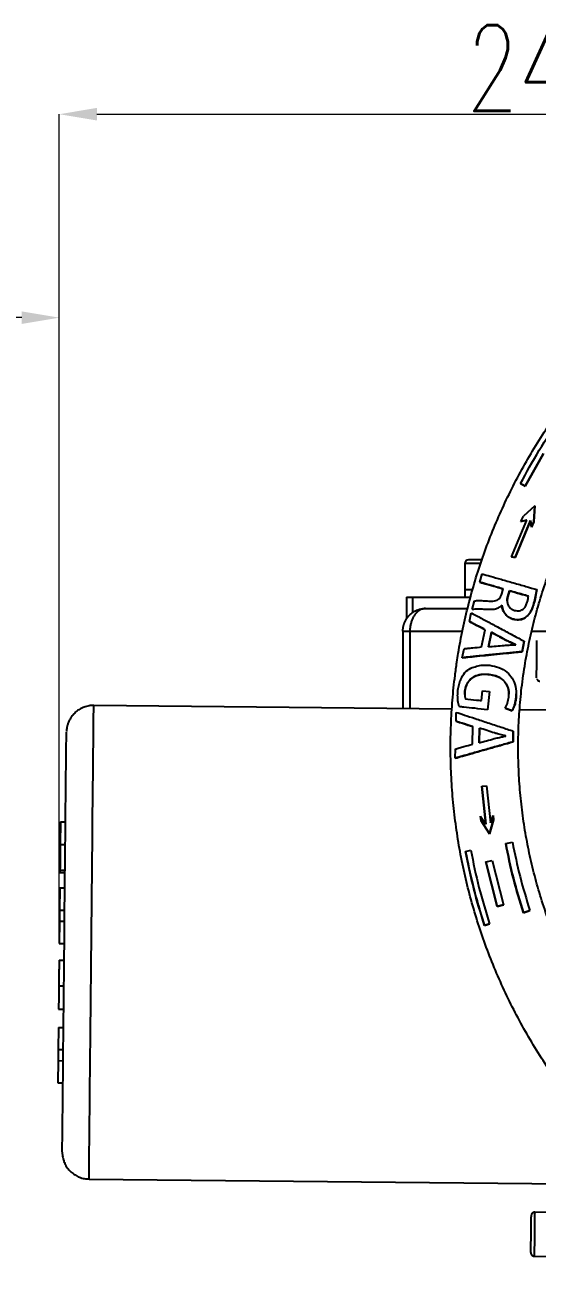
# Model space of a CAD drawing. Header units: millimetres. Extents: x 2344 to 4024, y 1094 to 2282.
# Drawn here: x 2667.1 to 2803.4, y 1290 to 1622.5 of the extents above; entities that cross this region are included whole.
import ezdxf

# ---------------------------------------------------------------- set-up
doc = ezdxf.new("R2010")
doc.units = ezdxf.units.MM
doc.layers.add('标注', color=3, linetype='Continuous', lineweight=13)
doc.styles.add('SLDTEXTSTYLE1', font='txt.shx', dxfattribs={"width": 0.7, "bigfont": 'gbcbig.shx'})
doc.dimstyles.new('SLDDIMSTYLE12$0', dxfattribs={"dimtxt": 12, "dimasz": 10, "dimexe": 0, "dimexo": 0.0625, "dimgap": 0.875, "dimtad": 1, "dimdec": 1, "dimlfac": 1.8, "dimrnd": 1e-09, "dimzin": 12, "dimdsep": 46, "dimtxsty": 'SLDTEXTSTYLE1', "dimcen": 0.09, "dimdle": 8.16, "dimclrd": 3, "dimclre": 3, "dimadec": 0, "dimazin": 3, "dimtfac": 1, "dimtdec": 1, "dimtofl": 0, "dimtmove": 0, "dimatfit": 3, "dimfxl": 0, "dimfrac": 2, "dimtolj": 1, "dimlwd": 5, "dimlwe": 5, "dimarcsym": 0})

# ---------------------------------------------------------------- blocks, each defined once
blk = doc.blocks.new('*D65')
at = {"layer": 'Defpoints', "color": 0, "transparency": 16777216}
for p in [(2933.99, 1598.79), (2933.99, 1429.84), (2676.26, 1378.19)]:
    blk.add_point(p, dxfattribs=at)
at = {"layer": '标注', "color": 3, "lineweight": 5, "transparency": 16777216}
blk.add_line((2676.26, 1378.25), (2676.26, 1598.79), dxfattribs=at)
at = {"layer": '标注', "color": 3, "linetype": 'Continuous', "lineweight": 5, "transparency": 16777216}
for p, q in [((2686.26, 1598.79), (2923.99, 1598.79)), ((2933.99, 1429.91), (2933.99, 1598.79))]:
    blk.add_line(p, q, dxfattribs=at)
at = {"layer": '标注', "color": 3, "transparency": 16777216}
for points in [[(2686.26, 1600.46), (2686.26, 1597.12), (2676.26, 1598.79)], [(2923.99, 1600.46), (2923.99, 1597.12), (2933.99, 1598.79)]]:
    blk.add_solid(points, dxfattribs=at)
at = {"layer": '标注', "color": 0, "transparency": 16777216, "insert": (2805.29, 1611.09), "char_height": 10, "attachment_point": 5, "style": 'SLDTEXTSTYLE1'}
blk.add_mtext('\\A1;{\\H2.28571x;245}', dxfattribs=at)
blk = doc.blocks.new('*D66')
at = {"layer": 'Defpoints', "color": 0, "transparency": 16777216}
for p in [(2505.23, 1544.67), (2676.26, 1378.19), (2505.23, 1370.29)]:
    blk.add_point(p, dxfattribs=at)
at = {"layer": '标注', "color": 3, "linetype": 'Continuous', "lineweight": 5, "transparency": 16777216}
for p, q in [((2505.23, 1370.35), (2505.23, 1544.67)), ((2666.26, 1544.67), (2515.23, 1544.67))]:
    blk.add_line(p, q, dxfattribs=at)
at = {"layer": '标注', "color": 3, "lineweight": 5, "transparency": 16777216}
blk.add_line((2676.26, 1378.25), (2676.26, 1544.67), dxfattribs=at)
at = {"layer": '标注', "color": 3, "transparency": 16777216}
for points in [[(2515.23, 1546.33), (2515.23, 1543), (2505.23, 1544.67)], [(2666.26, 1546.33), (2666.26, 1543), (2676.26, 1544.67)]]:
    blk.add_solid(points, dxfattribs=at)
at = {"layer": '标注', "color": 0, "transparency": 16777216, "insert": (2590.98, 1556.97), "char_height": 10, "attachment_point": 5, "style": 'SLDTEXTSTYLE1'}
blk.add_mtext('\\A1;{\\H2.28571x;160}', dxfattribs=at)

msp = doc.modelspace()

# ---------------------------------------------------------------- linework, layer by layer
at = {"color": 7, "linetype": 'Continuous', "lineweight": 25}
for p, q in [((2805.153, 1508.506), (2800.278, 1499.847)), ((2800.278, 1499.845), (2805.153, 1508.504)), ((2800.278, 1499.847), (2799.027, 1500.514)), ((2799.027, 1500.514), (2799.027, 1500.512)), ((2799.027, 1500.512), (2800.278, 1499.845)), ((2800.278, 1499.847), (2800.278, 1499.845)), ((2802.888, 1494.571), (2799.803, 1491.876)), ((2802.618, 1490.36), (2802.888, 1494.571)), ((2802.888, 1494.568), (2802.618, 1490.357)), ((2802.888, 1494.571), (2802.888, 1494.568)), ((2796.648, 1481.04), (2800.687, 1490.824)), ((2797.652, 1480.891), (2801.71, 1490.673)), ((2801.71, 1490.67), (2797.652, 1480.888)), ((2799.145, 1490.423), (2799.803, 1491.876)), ((2800.655, 1490.829), (2799.145, 1490.423)), ((2799.145, 1490.421), (2800.655, 1490.827)), ((2799.145, 1490.423), (2799.145, 1490.421)), ((2800.687, 1490.824), (2800.655, 1490.829)), ((2800.655, 1490.829), (2800.655, 1490.827)), ((2801.71, 1490.673), (2801.965, 1488.91)), ((2801.71, 1490.673), (2801.71, 1490.67)), ((2801.965, 1488.907), (2801.71, 1490.67)), ((2801.965, 1488.91), (2802.618, 1490.36)), ((2802.618, 1490.357), (2801.965, 1488.907)), ((2802.618, 1490.36), (2802.618, 1490.357)), ((2801.965, 1488.91), (2801.965, 1488.907)), ((2797.652, 1480.891), (2796.648, 1481.04)), ((2796.648, 1481.04), (2796.648, 1481.038)), ((2796.648, 1481.038), (2797.652, 1480.888)), ((2797.652, 1480.891), (2797.652, 1480.888)), ((2784.234, 1479.278), (2784.234, 1472.278)), ((2788.43, 1479.278), (2784.234, 1479.278)), ((2788.213, 1474.286), (2788.847, 1476.494)), ((2788.213, 1474.286), (2788.213, 1474.284)), ((2768.68, 1470.278), (2768.68, 1464.512)), ((2768.68, 1470.278), (2770.407, 1470.278)), ((2770.407, 1466.272), (2770.407, 1470.278)), ((2770.407, 1470.278), (2785.705, 1470.278)), ((2784.234, 1472.278), (2784.234, 1470.278)), ((2786.259, 1472.278), (2784.234, 1472.278)), ((2793.828, 1470.278), (2793.742, 1470.278)), ((2794.05, 1471.168), (2794.435, 1472.512)), ((2796.106, 1472.034), (2795.675, 1470.533)), ((2795.675, 1470.53), (2796.106, 1472.03)), ((2795.675, 1470.533), (2795.675, 1470.53)), ((2796.106, 1472.034), (2796.106, 1472.03)), ((2786.138, 1467.046), (2786.798, 1469.349)), ((2786.138, 1467.046), (2786.138, 1467.044)), ((2794.069, 1468.191), (2794.029, 1468.201)), ((2794.029, 1468.198), (2794.069, 1468.188)), ((2794.069, 1468.191), (2794.069, 1468.188)), ((2802.626, 1468.684), (2802.626, 1468.676)), ((2785.456, 1463.83), (2785.921, 1466.161)), ((2785.456, 1463.83), (2785.456, 1463.828)), ((2797.039, 1464.492), (2797.039, 1464.487)), ((2800.256, 1464.833), (2800.256, 1464.827)), ((2767.734, 1461.278), (2769.589, 1461.278)), ((2769.589, 1461.278), (2783.569, 1461.278)), ((2788.69, 1457.079), (2789.606, 1461.665)), ((2791.28, 1460.965), (2790.509, 1457.105)), ((2790.509, 1457.102), (2791.28, 1460.962)), ((2791.28, 1460.965), (2791.28, 1460.962)), ((2801.999, 1461.278), (2873.773, 1461.278)), ((2783.534, 1454.208), (2784.011, 1456.599)), ((2794.98, 1458.983), (2794.98, 1458.979)), ((2797.77, 1457.65), (2797.775, 1457.687)), ((2799.996, 1458.588), (2799.44, 1455.805)), ((2799.44, 1455.798), (2799.996, 1458.58)), ((2799.996, 1458.588), (2799.996, 1458.58)), ((2783.534, 1454.208), (2783.534, 1454.207)), ((2799.44, 1455.805), (2799.44, 1455.798)), ((2790.674, 1449.749), (2790.674, 1449.746)), ((2782.308, 1444.234), (2782.308, 1444.232)), ((2784.258, 1445.326), (2784.258, 1445.324)), ((2788.643, 1442.799), (2788.932, 1445.42)), ((2788.932, 1445.42), (2790.779, 1445.217)), ((2790.779, 1445.217), (2790.244, 1440.372)), ((2790.779, 1445.217), (2790.779, 1445.214)), ((2797.848, 1443.52), (2797.849, 1444.616)), ((2797.848, 1443.528), (2797.848, 1443.52)), ((2797.906, 1444.616), (2797.906, 1444.623)), ((2780.794, 1440.561), (2685.435, 1441.508)), ((2796.824, 1440.065), (2794.992, 1440.789)), ((2794.992, 1440.789), (2794.992, 1440.784)), ((2794.992, 1440.784), (2796.824, 1440.058)), ((2796.824, 1440.065), (2796.824, 1440.058)), ((2812.328, 1440.247), (2798.802, 1440.382)), ((2781.889, 1437.292), (2781.938, 1439.669)), ((2781.889, 1437.292), (2781.889, 1437.291)), ((2786.257, 1431.216), (2786.355, 1435.889)), ((2788.125, 1435.494), (2788.043, 1431.559)), ((2788.043, 1431.557), (2788.125, 1435.491)), ((2795.094, 1433.369), (2795.092, 1433.408)), ((2795.092, 1433.408), (2795.092, 1433.403)), ((2797.119, 1434.683), (2797.06, 1431.847)), ((2797.06, 1431.839), (2797.119, 1434.675)), ((2797.119, 1434.683), (2797.119, 1434.675)), ((2781.684, 1427.486), (2781.735, 1429.923)), ((2797.06, 1431.847), (2797.06, 1431.839)), ((2781.684, 1427.486), (2781.684, 1427.484)), ((2788.75, 1420.05), (2790.003, 1420.139)), ((2789.832, 1409.918), (2788.75, 1420.05)), ((2788.75, 1420.05), (2788.75, 1420.047)), ((2788.75, 1420.047), (2789.832, 1409.915)), ((2790.003, 1420.139), (2791.048, 1410.29)), ((2676.577, 1410.585), (2676.517, 1404.49)), ((2676.577, 1410.585), (2677.927, 1410.571)), ((2676.577, 1410.585), (2676.577, 1410.585)), ((2676.577, 1410.585), (2677.927, 1410.571)), ((2788.56, 1410.788), (2788.4, 1412.012)), ((2788.4, 1412.012), (2789.832, 1409.918)), ((2788.4, 1412.012), (2788.4, 1412.01)), ((2788.4, 1412.01), (2788.56, 1410.786)), ((2790.812, 1407.331), (2788.56, 1410.788)), ((2788.56, 1410.788), (2788.56, 1410.786)), ((2788.56, 1410.786), (2790.812, 1407.327)), ((2791.881, 1411.06), (2790.812, 1407.331)), ((2790.812, 1407.327), (2791.881, 1411.056)), ((2791.048, 1410.29), (2791.069, 1410.297)), ((2791.069, 1410.297), (2791.722, 1412.259)), ((2791.722, 1412.259), (2791.881, 1411.06)), ((2791.881, 1411.06), (2791.881, 1411.056)), ((2790.812, 1407.331), (2790.812, 1407.327)), ((2676.517, 1404.49), (2677.866, 1404.477)), ((2795.095, 1404.817), (2796.891, 1405.171)), ((2795.095, 1404.817), (2795.095, 1404.812)), ((2784.416, 1402.692), (2785.808, 1402.971)), ((2784.416, 1402.692), (2784.416, 1402.69)), ((2789.797, 1399.869), (2791.473, 1400.24)), ((2791.473, 1400.24), (2794.477, 1388.503)), ((2676.449, 1397.675), (2676.443, 1397.093)), ((2676.443, 1397.093), (2677.792, 1397.08)), ((2676.449, 1397.675), (2677.798, 1397.662)), ((2792.817, 1388.064), (2789.797, 1399.869)), ((2789.797, 1399.869), (2789.797, 1399.866)), ((2789.797, 1399.866), (2792.817, 1388.062)), ((2676.402, 1392.968), (2676.343, 1387.06)), ((2676.402, 1392.968), (2677.751, 1392.954)), ((2676.343, 1387.06), (2676.314, 1384.118)), ((2676.343, 1387.06), (2677.693, 1387.046)), ((2794.477, 1388.503), (2792.817, 1388.064)), ((2792.817, 1388.062), (2794.477, 1388.5)), ((2792.817, 1388.064), (2792.817, 1388.062)), ((2794.477, 1388.503), (2794.477, 1388.5)), ((2801.55, 1386.927), (2799.811, 1386.356)), ((2799.811, 1386.352), (2801.55, 1386.922)), ((2801.55, 1386.927), (2801.55, 1386.922)), ((2676.314, 1384.118), (2676.256, 1378.19)), ((2676.314, 1384.118), (2677.663, 1384.104)), ((2790.818, 1383.393), (2789.47, 1382.946)), ((2789.47, 1382.944), (2790.818, 1383.391)), ((2790.818, 1383.393), (2790.818, 1383.391)), ((2799.811, 1386.356), (2799.811, 1386.352)), ((2789.47, 1382.946), (2789.47, 1382.944)), ((2676.256, 1378.19), (2677.605, 1378.176)), ((2676.211, 1373.716), (2677.56, 1373.702)), ((2676.143, 1366.921), (2677.493, 1366.907)), ((2676.082, 1360.692), (2677.431, 1360.678)), ((2676.034, 1355.865), (2675.975, 1349.957)), ((2676.034, 1355.865), (2677.383, 1355.852)), ((2675.946, 1347.015), (2675.887, 1341.087)), ((2675.975, 1349.957), (2675.946, 1347.015)), ((2675.946, 1347.015), (2677.295, 1347.002)), ((2675.975, 1349.957), (2677.324, 1349.944)), ((2675.887, 1341.087), (2677.236, 1341.074)), ((2684.183, 1315.515), (2811.076, 1314.254)), ((2809.111, 1306.623), (2802.811, 1306.685)), ((2802.695, 1294.986), (2808.995, 1294.923))]:
    msp.add_line(p, q, dxfattribs=at)
at = {"linetype": 'ByBlock'}
for p, q in [((2767.734, 1461.278), (2767.734, 1440.691)), ((2769.589, 1461.278), (2769.589, 1440.672))]:
    msp.add_line(p, q, dxfattribs=at)
at = {"color": 7, "linetype": 'Continuous', "lineweight": 25, "flags": 128}
for points in [[(2803.324, 1448.887), (2803.326, 1449.056), (2803.331, 1449.55), (2803.339, 1450.337), (2803.349, 1451.362), (2803.361, 1452.556), (2803.373, 1453.837), (2803.386, 1455.118), (2803.398, 1456.312), (2803.408, 1457.337), (2803.416, 1458.124), (2803.421, 1458.618), (2803.423, 1458.787), (2803.423, 1458.787)], [(2684.808, 1378.511), (2684.853, 1383.006), (2684.897, 1387.477), (2684.941, 1391.902), (2684.985, 1396.26), (2685.027, 1400.527), (2685.068, 1404.681), (2685.108, 1408.703), (2685.147, 1412.57), (2685.183, 1416.264), (2685.218, 1419.766), (2685.251, 1423.057), (2685.282, 1426.121), (2685.31, 1428.943), (2685.335, 1431.508), (2685.358, 1433.802), (2685.378, 1435.815), (2685.395, 1437.536), (2685.409, 1438.956), (2685.421, 1440.069), (2685.429, 1440.867), (2685.433, 1441.348), (2685.435, 1441.508)], [(2677.609, 1378.583), (2677.651, 1382.854), (2677.693, 1387.1), (2677.735, 1391.297), (2677.776, 1395.418), (2677.816, 1399.441), (2677.855, 1403.341), (2677.892, 1407.096), (2677.928, 1410.684), (2677.962, 1414.084), (2677.993, 1417.275), (2678.023, 1420.239), (2678.05, 1422.958), (2678.074, 1425.417), (2678.096, 1427.602), (2678.115, 1429.498), (2678.131, 1431.096), (2678.144, 1432.386), (2678.154, 1433.36), (2678.16, 1434.012), (2678.163, 1434.339), (2678.164, 1434.38)], [(2677.055, 1322.786), (2677.055, 1322.827), (2677.059, 1323.154), (2677.065, 1323.806), (2677.075, 1324.78), (2677.087, 1326.07), (2677.103, 1327.668), (2677.122, 1329.564), (2677.144, 1331.749), (2677.168, 1334.208), (2677.195, 1336.927), (2677.224, 1339.891), (2677.256, 1343.082), (2677.29, 1346.482), (2677.325, 1350.07), (2677.363, 1353.825), (2677.401, 1357.725), (2677.441, 1361.748), (2677.482, 1365.869), (2677.524, 1370.066), (2677.566, 1374.312), (2677.609, 1378.583)], [(2684.183, 1315.515), (2684.185, 1315.675), (2684.189, 1316.156), (2684.197, 1316.954), (2684.208, 1318.066), (2684.222, 1319.486), (2684.239, 1321.207), (2684.259, 1323.22), (2684.282, 1325.515), (2684.307, 1328.08), (2684.335, 1330.902), (2684.366, 1333.966), (2684.398, 1337.257), (2684.433, 1340.759), (2684.47, 1344.453), (2684.508, 1348.32), (2684.548, 1352.342), (2684.589, 1356.496), (2684.632, 1360.763), (2684.675, 1365.12), (2684.719, 1369.546), (2684.763, 1374.017), (2684.808, 1378.511)], [(2801.853, 1300.845), (2801.866, 1302.126), (2801.878, 1303.32), (2801.888, 1304.345), (2801.896, 1305.131), (2801.899, 1305.486)], [(2802.811, 1306.685), (2802.81, 1306.597), (2802.806, 1306.207), (2802.8, 1305.528), (2802.79, 1304.596), (2802.779, 1303.461), (2802.766, 1302.185), (2802.753, 1300.836)], [(2801.804, 1295.939), (2801.806, 1296.064), (2801.811, 1296.558), (2801.818, 1297.345), (2801.829, 1298.37), (2801.84, 1299.564), (2801.853, 1300.845)], [(2802.753, 1300.836), (2802.74, 1299.487), (2802.727, 1298.21), (2802.716, 1297.076), (2802.706, 1296.143), (2802.7, 1295.464), (2802.696, 1295.075), (2802.695, 1294.986)]]:
    msp.add_lwpolyline(points, dxfattribs=at)
at = {"color": 7, "linetype": 'Continuous', "lineweight": 25}
msp.add_arc((2785.234, 1479.278), 1, 90, 180, dxfattribs=at)
for points, knots in [([(2782.105, 1453.029), (2781.937, 1451.848), (2781.46, 1448.487), (2780.892, 1442.919), (2780.491, 1436.328), (2780.378, 1429.725), (2780.548, 1423.123), (2781.002, 1416.535), (2781.74, 1409.973), (2782.76, 1403.448), (2784.059, 1396.973), (2785.636, 1390.56), (2787.488, 1384.221), (2789.611, 1377.968), (2792.001, 1371.812), (2794.654, 1365.764), (2797.565, 1359.837), (2800.728, 1354.04), (2804.138, 1348.384), (2807.789, 1342.881), (2811.672, 1337.54), (2815.783, 1332.371), (2820.112, 1327.384), (2824.651, 1322.588), (2829.393, 1317.992), (2834.328, 1313.604), (2839.448, 1309.432), (2844.743, 1305.485), (2850.202, 1301.77), (2855.817, 1298.293), (2861.576, 1295.061), (2867.468, 1292.08), (2873.484, 1289.355), (2879.611, 1286.892), (2885.839, 1284.695), (2892.156, 1282.768), (2898.549, 1281.115), (2905.008, 1279.739), (2911.52, 1278.641), (2918.073, 1277.826), (2924.656, 1277.293), (2931.255, 1277.044), (2937.859, 1277.08), (2944.455, 1277.399), (2951.031, 1278.003), (2957.575, 1278.889), (2964.075, 1280.055), (2970.519, 1281.501), (2976.895, 1283.223), (2983.19, 1285.217), (2989.394, 1287.481), (2995.494, 1290.01), (3001.48, 1292.799), (3007.341, 1295.843), (3013.065, 1299.137), (3018.642, 1302.674), (3024.061, 1306.447), (3029.313, 1310.451), (3034.387, 1314.677), (3039.275, 1319.118), (3043.968, 1323.765), (3048.456, 1328.609), (3052.731, 1333.642), (3056.785, 1338.855), (3060.612, 1344.238), (3064.203, 1349.78), (3067.552, 1355.471), (3070.653, 1361.302), (3073.5, 1367.26), (3076.088, 1373.336), (3078.412, 1379.518), (3080.467, 1385.793), (3082.251, 1392.152), (3083.759, 1398.581), (3084.989, 1405.07), (3085.939, 1411.605), (3086.606, 1418.175), (3086.99, 1424.768), (3087.089, 1431.371), (3086.905, 1437.972), (3086.436, 1444.559), (3085.684, 1451.12), (3084.65, 1457.643), (3083.337, 1464.114), (3081.746, 1470.524), (3079.88, 1476.859), (3077.744, 1483.108), (3075.34, 1489.259), (3072.674, 1495.3), (3069.751, 1501.222), (3066.575, 1507.012), (3063.153, 1512.66), (3059.49, 1518.155), (3055.595, 1523.488), (3051.474, 1528.648), (3047.134, 1533.626), (3042.584, 1538.412), (3037.832, 1542.998), (3032.887, 1547.375), (3027.758, 1551.535), (3022.455, 1555.471), (3016.988, 1559.175), (3011.366, 1562.639), (3005.6, 1565.859), (2999.701, 1568.827), (2993.679, 1571.539), (2987.547, 1573.989), (2981.314, 1576.172), (2974.994, 1578.086), (2968.596, 1579.725), (2962.135, 1581.087), (2955.62, 1582.17), (2949.065, 1582.972), (2942.482, 1583.49), (2935.882, 1583.725), (2929.278, 1583.675), (2922.683, 1583.341), (2916.108, 1582.724), (2909.565, 1581.823), (2903.068, 1580.643), (2896.627, 1579.183), (2890.256, 1577.448), (2883.965, 1575.439), (2877.766, 1573.162), (2871.671, 1570.62), (2865.691, 1567.818), (2859.837, 1564.761), (2854.12, 1561.455), (2848.551, 1557.906), (2843.14, 1554.121), (2837.896, 1550.106), (2832.831, 1545.869), (2827.953, 1541.418), (2823.27, 1536.761), (2818.793, 1531.906), (2814.529, 1526.864), (2810.486, 1521.642), (2806.671, 1516.252), (2803.092, 1510.702), (2799.755, 1505.003), (2796.667, 1499.166), (2793.832, 1493.201), (2791.258, 1487.12), (2788.947, 1480.933), (2786.905, 1474.653), (2785.135, 1468.291), (2783.643, 1461.858), (2782.68, 1456.758), (2782.225, 1453.806), (2782.105, 1453.029)], [0, 0, 0, 0, 0.00371707, 0.01057073, 0.01742476, 0.02427878, 0.03113281, 0.03798684, 0.04484087, 0.0516949, 0.05854893, 0.06540296, 0.07225699, 0.07911102, 0.08596505, 0.09281907, 0.0996731, 0.10652713, 0.11338116, 0.12023519, 0.12708922, 0.13394325, 0.14079728, 0.14765131, 0.15450534, 0.16135937, 0.1682134, 0.17506743, 0.18192146, 0.18877549, 0.19562952, 0.20248355, 0.20933758, 0.21619161, 0.22304564, 0.22989967, 0.2367537, 0.24360773, 0.25046176, 0.25731579, 0.26416982, 0.27102385, 0.27787788, 0.28473191, 0.29158594, 0.29843997, 0.305294, 0.31214803, 0.31900206, 0.32585609, 0.33271012, 0.33956415, 0.34641818, 0.35327221, 0.36012624, 0.36698027, 0.3738343, 0.38068833, 0.38754236, 0.39439639, 0.40125042, 0.40810445, 0.41495848, 0.42181251, 0.42866653, 0.43552056, 0.44237459, 0.44922862, 0.45608265, 0.46293668, 0.46979071, 0.47664474, 0.48349877, 0.4903528, 0.49720683, 0.50406086, 0.51091488, 0.51776891, 0.52462294, 0.53147697, 0.538331, 0.54518503, 0.55203906, 0.55889309, 0.56574712, 0.57260114, 0.57945517, 0.5863092, 0.59316323, 0.60001726, 0.60687129, 0.61372532, 0.62057935, 0.62743338, 0.63428741, 0.64114144, 0.64799547, 0.6548495, 0.66170352, 0.66855755, 0.67541158, 0.68226561, 0.68911964, 0.69597367, 0.7028277, 0.70968173, 0.71653576, 0.72338979, 0.73024382, 0.73709785, 0.74395188, 0.75080591, 0.75765994, 0.76451397, 0.771368, 0.77822203, 0.78507606, 0.79193009, 0.79878412, 0.80563816, 0.81249219, 0.81934622, 0.82620025, 0.83305428, 0.83990831, 0.84676234, 0.85361637, 0.8604704, 0.86732443, 0.87417846, 0.88103249, 0.88788652, 0.89474054, 0.90159457, 0.9084486, 0.91530263, 0.92215666, 0.92901069, 0.93586472, 0.94271875, 0.94957278, 0.95642681, 0.96328084, 0.97013487, 0.9769889, 0.98384293, 0.99069696, 0.99755098, 1, 1, 1, 1]), ([(2799.908, 1450.37), (2800.071, 1451.411), (2800.554, 1454.494), (2801.566, 1459.585), (2803.04, 1465.611), (2804.793, 1471.563), (2806.815, 1477.428), (2809.104, 1483.195), (2811.655, 1488.85), (2814.463, 1494.383), (2817.521, 1499.781), (2820.823, 1505.034), (2824.363, 1510.13), (2828.132, 1515.058), (2832.123, 1519.808), (2836.328, 1524.37), (2840.737, 1528.735), (2845.342, 1532.894), (2850.133, 1536.836), (2855.097, 1540.558), (2860.235, 1544.033), (2864.409, 1546.649), (2866.914, 1548.017), (2867.605, 1548.394)], [0, 0, 0, 0, 0.0256152, 0.0758882, 0.1261644, 0.1764406, 0.2267168, 0.2769931, 0.3272693, 0.3775455, 0.4278218, 0.478098, 0.5283742, 0.5786505, 0.6289267, 0.6792029, 0.7294791, 0.7797554, 0.8300316, 0.8803078, 0.930584, 0.9808603, 1, 1, 1, 1]), ([(2799.027, 1500.514), (2800.644, 1503.497), (2803.886, 1509.478), (2807.713, 1515.103), (2809.63, 1517.921)], [0, 0, 0, 0, 0.49887156, 1, 1, 1, 1]), ([(2788.77, 1480.278), (2788.703, 1480.278), (2788.637, 1480.278), (2787.571, 1480.278), (2786.72, 1480.278), (2785.532, 1480.278), (2785.222, 1480.278), (2785.234, 1480.278)], [0.48350644, 0.48350644, 0.48350644, 0.48350644, 0.5, 0.5, 0.75, 0.75, 1, 1, 1, 1]), ([(2788.847, 1476.494), (2789.505, 1476.307), (2790.821, 1475.934), (2793.809, 1475.081), (2797.128, 1474.13), (2800.51, 1473.159), (2802.412, 1472.611), (2803.345, 1472.342)], [0, 0, 0, 0, 0.2014127, 0.4028436, 0.6043332, 0.8058877, 1, 1, 1, 1]), ([(2794.435, 1472.512), (2793.374, 1472.816), (2791.251, 1473.423), (2789.261, 1473.989), (2788.434, 1474.223), (2788.213, 1474.286)], [0, 0, 0, 0, 0.4228549, 0.8457333, 1, 1, 1, 1]), ([(2788.213, 1474.284), (2788.801, 1474.117), (2789.977, 1473.784), (2792.279, 1473.127), (2793.832, 1472.682), (2794.435, 1472.509)], [0, 0, 0, 0, 0.3794976, 0.7590374, 1, 1, 1, 1]), ([(2790.576, 1469.272), (2791.073, 1469.247), (2791.803, 1469.209), (2792.776, 1469.465), (2793.357, 1469.847), (2793.799, 1470.424), (2793.959, 1470.899), (2794.05, 1471.168)], [0, 0, 0, 0, 0.3620962, 0.5329174, 0.6746745, 0.8160116, 1, 1, 1, 1]), ([(2795.517, 1469.375), (2795.513, 1469.408), (2795.469, 1469.796), (2795.577, 1470.179), (2795.675, 1470.53)], [0, 0, 0, 0, 0.0858088, 1, 1, 1, 1]), ([(2795.675, 1470.533), (2795.584, 1470.095), (2795.432, 1469.364), (2795.635, 1468.327), (2796.079, 1467.571), (2796.728, 1467.046), (2797.213, 1466.869), (2797.448, 1466.784)], [0, 0, 0, 0, 0.2851755, 0.474631, 0.6648604, 0.8375129, 1, 1, 1, 1]), ([(2801.157, 1470.584), (2800.1, 1470.887), (2798.463, 1471.358), (2796.723, 1471.857), (2796.106, 1472.034)], [0, 0, 0, 0, 0.6456247, 1, 1, 1, 1]), ([(2796.106, 1472.03), (2797.08, 1471.751), (2798.926, 1471.221), (2800.441, 1470.784), (2801.157, 1470.578)], [0, 0, 0, 0, 0.5279244, 1, 1, 1, 1]), ([(2800.844, 1468.987), (2800.879, 1469.119), (2800.948, 1469.382), (2801.083, 1469.909), (2801.127, 1470.314), (2801.157, 1470.584)], [0, 0, 0, 0, 0.2500519, 0.5001218, 1, 1, 1, 1]), ([(2803.345, 1472.342), (2803.264, 1471.731), (2803.141, 1470.812), (2802.874, 1469.593), (2802.709, 1468.987), (2802.626, 1468.684)], [0, 0, 0, 0, 0.4968405, 0.748002, 1, 1, 1, 1]), ([(2802.626, 1468.676), (2802.782, 1469.28), (2803.019, 1470.192), (2803.237, 1471.416), (2803.309, 1472.028), (2803.345, 1472.335)], [0, 0, 0, 0, 0.493963, 0.7462442, 1, 1, 1, 1]), ([(2767.734, 1461.278), (2767.735, 1461.361), (2767.737, 1461.527), (2767.753, 1461.777), (2767.779, 1462.027), (2767.816, 1462.278), (2767.863, 1462.528), (2767.922, 1462.777), (2767.992, 1463.026), (2768.073, 1463.272), (2768.165, 1463.517), (2768.268, 1463.758), (2768.382, 1463.996), (2768.508, 1464.23), (2768.645, 1464.46), (2768.792, 1464.685), (2768.951, 1464.904), (2769.12, 1465.117), (2769.299, 1465.323), (2769.683, 1465.725), (2770.359, 1466.285), (2771.136, 1466.707), (2771.711, 1466.93), (2772.026, 1467.033), (2772.387, 1467.13), (2772.794, 1467.209), (2773.249, 1467.267), (2773.567, 1467.274), (2773.734, 1467.278)], [0, 0, 0, 0, 0.0263321, 0.0528303, 0.079495, 0.1063264, 0.1333249, 0.1604907, 0.1878241, 0.2153254, 0.2429949, 0.2708328, 0.2988395, 0.3270151, 0.35536, 0.3838743, 0.4125585, 0.4414125, 0.4704369, 0.4996316, 0.6180965, 0.7485284, 0.779296, 0.8145218, 0.8542056, 0.8983469, 0.9469453, 1, 1, 1, 1]), ([(2773.734, 1467.278), (2773.676, 1467.277), (2773.563, 1467.275), (2773.397, 1467.26), (2773.239, 1467.236), (2773.088, 1467.206), (2772.944, 1467.169), (2772.808, 1467.126), (2772.679, 1467.08), (2772.558, 1467.031), (2772.444, 1466.979), (2772.338, 1466.926), (2772.24, 1466.873), (2771.915, 1466.684), (2771.408, 1466.286), (2770.901, 1465.679), (2770.573, 1465.163), (2770.365, 1464.778), (2770.181, 1464.373), (2770.021, 1463.953), (2769.887, 1463.521), (2769.777, 1463.079), (2769.693, 1462.631), (2769.633, 1462.18), (2769.596, 1461.729), (2769.592, 1461.428), (2769.589, 1461.278)], [0, 0, 0, 0, 0.0267212, 0.0523951, 0.0770216, 0.1006008, 0.1231326, 0.1446168, 0.1650535, 0.1844425, 0.2027839, 0.2200775, 0.2363234, 0.2515216, 0.3817785, 0.500432, 0.5527833, 0.6045985, 0.6558791, 0.7066262, 0.7568416, 0.8065267, 0.8556833, 0.9043131, 0.952418, 1, 1, 1, 1]), ([(2773.734, 1467.278), (2775.669, 1467.278), (2779.275, 1467.278), (2783.116, 1467.278), (2784.93, 1467.278)], [0, 0, 0, 0, 0.08521475, 0.15874862, 0.15874862, 0.15874862, 0.15874862]), ([(2790.445, 1467.003), (2789.935, 1467.029), (2788.916, 1467.08), (2787.409, 1467.141), (2786.605, 1467.081), (2786.138, 1467.046)], [0, 0, 0, 0, 0.2957472, 0.5908494, 1, 1, 1, 1]), ([(2786.798, 1469.349), (2787.126, 1469.374), (2787.79, 1469.426), (2789.063, 1469.377), (2790.067, 1469.307), (2790.576, 1469.272)], [0, 0, 0, 0, 0.3245565, 0.6574202, 1, 1, 1, 1]), ([(2794.029, 1468.201), (2793.802, 1467.953), (2793.347, 1467.457), (2792.188, 1467.03), (2791.201, 1466.967), (2790.574, 1466.997), (2790.445, 1467.003)], [0, 0, 0, 0, 0.2428882, 0.4869816, 0.8948499, 1, 1, 1, 1]), ([(2797.039, 1464.492), (2796.596, 1464.66), (2795.787, 1464.967), (2794.805, 1465.935), (2794.232, 1467.036), (2794.117, 1467.852), (2794.069, 1468.191)], [0, 0, 0, 0, 0.2811784, 0.5131061, 0.7976605, 1, 1, 1, 1]), ([(2794.069, 1468.188), (2794.154, 1467.694), (2794.323, 1466.704), (2795.162, 1465.476), (2796.167, 1464.79), (2796.799, 1464.571), (2797.039, 1464.487)], [0, 0, 0, 0, 0.2905702, 0.5824467, 0.8414087, 1, 1, 1, 1]), ([(2797.448, 1466.784), (2797.894, 1466.7), (2798.577, 1466.572), (2799.452, 1466.868), (2800.024, 1467.36), (2800.538, 1468.06), (2800.736, 1468.659), (2800.844, 1468.987)], [0, 0, 0, 0, 0.2919908, 0.446491, 0.6008775, 0.7810165, 1, 1, 1, 1]), ([(2802.626, 1468.684), (2802.514, 1468.314), (2802.185, 1467.228), (2801.456, 1465.78), (2800.578, 1465.088), (2800.256, 1464.833)], [0, 0, 0, 0, 0.2460833, 0.7226908, 1, 1, 1, 1]), ([(2800.256, 1464.827), (2800.686, 1465.185), (2801.538, 1465.895), (2802.245, 1467.399), (2802.529, 1468.352), (2802.626, 1468.676)], [0, 0, 0, 0, 0.4018584, 0.7965235, 1, 1, 1, 1]), ([(2789.606, 1461.665), (2788.67, 1462.154), (2787.018, 1463.017), (2785.928, 1463.584), (2785.456, 1463.83)], [0, 0, 0, 0, 0.5669831, 1, 1, 1, 1]), ([(2785.456, 1463.828), (2786.016, 1463.536), (2787.125, 1462.959), (2788.786, 1462.091), (2789.606, 1461.662)], [0, 0, 0, 0, 0.5060119, 1, 1, 1, 1]), ([(2785.921, 1466.161), (2786.542, 1465.829), (2787.782, 1465.166), (2790.589, 1463.658), (2793.22, 1462.242), (2795.387, 1461.075), (2797.016, 1460.197), (2798.589, 1459.348), (2799.527, 1458.841), (2799.996, 1458.588)], [0, 0, 0, 0, 0.1935726, 0.3869728, 0.5852606, 0.6874897, 0.7897168, 0.8948667, 1, 1, 1, 1]), ([(2800.256, 1464.833), (2799.812, 1464.626), (2798.948, 1464.221), (2797.797, 1464.296), (2797.183, 1464.454), (2797.039, 1464.492)], [0, 0, 0, 0, 0.4462891, 0.869477, 1, 1, 1, 1]), ([(2797.039, 1464.487), (2797.542, 1464.387), (2798.586, 1464.18), (2799.641, 1464.473), (2800.162, 1464.773), (2800.256, 1464.827)], [0, 0, 0, 0, 0.4321271, 0.8971112, 1, 1, 1, 1]), ([(2794.98, 1458.983), (2794.369, 1459.31), (2793.126, 1459.977), (2791.902, 1460.632), (2791.28, 1460.965)], [0, 0, 0, 0, 0.4911183, 1, 1, 1, 1]), ([(2791.28, 1460.962), (2792.252, 1460.441), (2793.506, 1459.77), (2794.709, 1459.125), (2794.98, 1458.979)], [0, 0, 0, 0, 0.7747288, 1, 1, 1, 1]), ([(2784.011, 1456.599), (2784.341, 1456.633), (2785.01, 1456.703), (2786.539, 1456.86), (2787.879, 1456.997), (2788.69, 1457.079)], [0, 0, 0, 0, 0.2771838, 0.5626224, 1, 1, 1, 1]), ([(2790.509, 1457.105), (2791.182, 1457.168), (2792.554, 1457.298), (2793.95, 1457.43), (2794.66, 1457.497)], [0, 0, 0, 0, 0.4911733, 1, 1, 1, 1]), ([(2794.66, 1457.497), (2794.923, 1457.515), (2795.586, 1457.56), (2796.637, 1457.609), (2797.391, 1457.636), (2797.77, 1457.65)], [0, 0, 0, 0, 0.2465382, 0.6208259, 1, 1, 1, 1]), ([(2797.775, 1457.687), (2797.327, 1457.89), (2796.651, 1458.196), (2795.701, 1458.626), (2795.22, 1458.864), (2794.98, 1458.983)], [0, 0, 0, 0, 0.4942267, 0.7463437, 1, 1, 1, 1]), ([(2794.98, 1458.979), (2795.409, 1458.771), (2796.117, 1458.428), (2797.049, 1458.013), (2797.532, 1457.792), (2797.775, 1457.682)], [0, 0, 0, 0, 0.434199, 0.7155015, 1, 1, 1, 1]), ([(2799.44, 1455.805), (2798.928, 1455.755), (2797.903, 1455.654), (2796.174, 1455.483), (2794.365, 1455.303), (2792.502, 1455.116), (2790.641, 1454.93), (2788.834, 1454.748), (2787.155, 1454.578), (2785.212, 1454.381), (2784.19, 1454.276), (2783.534, 1454.208)], [0, 0, 0, 0, 0.1015881, 0.2031909, 0.3047103, 0.4062321, 0.5091943, 0.6121468, 0.7144134, 0.8166626, 1, 1, 1, 1]), ([(2783.534, 1454.207), (2784.152, 1454.27), (2785.389, 1454.397), (2788.163, 1454.678), (2791.284, 1454.991), (2794.495, 1455.312), (2797.439, 1455.603), (2798.782, 1455.734), (2799.44, 1455.798)], [0, 0, 0, 0, 0.1625537, 0.3249645, 0.4914547, 0.6623368, 0.8344534, 1, 1, 1, 1]), ([(2782.38, 1445.607), (2782.474, 1446.099), (2782.663, 1447.083), (2783.21, 1448.72), (2784.156, 1450.361), (2785.657, 1451.417), (2787.306, 1451.944), (2788.984, 1452.335), (2790.208, 1452.234), (2790.841, 1452.183)], [0, 0, 0, 0, 0.11381521, 0.22736435, 0.40609115, 0.58537707, 0.72054093, 0.85536738, 1, 1, 1, 1]), ([(2790.841, 1452.183), (2791.67, 1452.033), (2793.335, 1451.733), (2795.451, 1450.509), (2796.94, 1448.745), (2797.828, 1446.595), (2797.947, 1444.728), (2797.863, 1443.71), (2797.848, 1443.528)], [0, 0, 0, 0, 0.19600985, 0.39337843, 0.56721231, 0.76060263, 0.95711289, 1, 1, 1, 1]), ([(2836.009, 1336.839), (2835.525, 1337.332), (2833.593, 1339.301), (2830.423, 1342.945), (2826.513, 1347.76), (2822.843, 1352.763), (2819.402, 1357.926), (2816.202, 1363.241), (2813.248, 1368.698), (2810.548, 1374.284), (2808.107, 1379.987), (2805.93, 1385.797), (2804.021, 1391.701), (2802.384, 1397.685), (2801.024, 1403.739), (2799.943, 1409.848), (2799.142, 1416), (2798.624, 1422.183), (2798.391, 1428.383), (2798.441, 1434.587), (2798.779, 1440.782), (2799.296, 1446.045), (2799.747, 1449.231), (2799.908, 1450.37)], [0, 0, 0, 0, 0.0168019, 0.0670767, 0.1173514, 0.1676261, 0.2179009, 0.2681756, 0.3184503, 0.3687251, 0.4189998, 0.4692745, 0.5195493, 0.569824, 0.6200987, 0.6703735, 0.7206482, 0.770923, 0.8211977, 0.8714724, 0.9217472, 0.9720219, 1, 1, 1, 1]), ([(2784.258, 1445.324), (2784.358, 1445.869), (2784.56, 1446.964), (2785.438, 1448.273), (2786.654, 1449.239), (2788.221, 1449.757), (2789.637, 1449.828), (2790.458, 1449.763), (2790.674, 1449.746)], [0, 0, 0, 0, 0.180783, 0.3627587, 0.5327461, 0.7287325, 0.9288817, 1, 1, 1, 1]), ([(2790.674, 1449.749), (2789.919, 1449.783), (2788.515, 1449.845), (2786.652, 1449.268), (2785.374, 1448.224), (2784.534, 1446.851), (2784.352, 1445.847), (2784.258, 1445.326)], [0, 0, 0, 0, 0.24705614, 0.45953038, 0.67278818, 0.82996943, 1, 1, 1, 1]), ([(2795.901, 1443.745), (2795.925, 1444.402), (2795.972, 1445.721), (2795.217, 1447.459), (2793.996, 1448.694), (2792.43, 1449.452), (2791.288, 1449.645), (2790.674, 1449.749)], [0, 0, 0, 0, 0.2148702, 0.4319702, 0.6179466, 0.7945238, 1, 1, 1, 1]), ([(2790.674, 1449.746), (2791.089, 1449.681), (2791.937, 1449.549), (2793.273, 1449.079), (2794.559, 1448.243), (2795.498, 1446.896), (2795.942, 1445.579), (2795.912, 1444.748), (2795.904, 1444.513)], [0, 0, 0, 0, 0.1476989, 0.3010929, 0.5046599, 0.7084821, 0.9173141, 1, 1, 1, 1]), ([(2803.385, 1448.597), (2803.406, 1448.53), (2803.458, 1448.366), (2803.654, 1448.165), (2803.914, 1448.009), (2804.11, 1447.993), (2804.204, 1447.986)], [0, 0, 0, 0, 0.1899329, 0.4670784, 0.7451475, 1, 1, 1, 1]), ([(2782.677, 1441.195), (2782.571, 1441.696), (2782.374, 1442.635), (2782.275, 1444.127), (2782.345, 1445.108), (2782.38, 1445.607)], [0, 0, 0, 0, 0.3597116, 0.6742666, 1, 1, 1, 1]), ([(2784.209, 1444.387), (2784.208, 1444.429), (2784.2, 1444.74), (2784.231, 1445.053), (2784.258, 1445.324)], [0, 0, 0, 0, 0.1333487, 1, 1, 1, 1]), ([(2784.258, 1445.326), (2784.242, 1445.152), (2784.211, 1444.805), (2784.202, 1444.197), (2784.214, 1443.658), (2784.325, 1443.345), (2784.353, 1443.267)], [0, 0, 0, 0, 0.2479731, 0.4961296, 0.8742402, 1, 1, 1, 1]), ([(2784.353, 1443.267), (2785.293, 1443.165), (2786.618, 1443.021), (2788.187, 1442.849), (2788.643, 1442.799)], [0, 0, 0, 0, 0.709643, 1, 1, 1, 1]), ([(2794.992, 1440.789), (2795.113, 1441.016), (2795.356, 1441.468), (2795.618, 1442.202), (2795.797, 1442.965), (2795.866, 1443.484), (2795.901, 1443.745)], [0, 0, 0, 0, 0.24924876, 0.49860131, 0.74793826, 1, 1, 1, 1]), ([(2797.848, 1443.528), (2797.808, 1443.227), (2797.706, 1442.477), (2797.429, 1441.275), (2797.028, 1440.473), (2796.824, 1440.065)], [0, 0, 0, 0, 0.24729592, 0.61639054, 1, 1, 1, 1]), ([(2796.824, 1440.058), (2797.066, 1440.554), (2797.437, 1441.313), (2797.714, 1442.536), (2797.803, 1443.189), (2797.848, 1443.52)], [0, 0, 0, 0, 0.48206205, 0.73761657, 1, 1, 1, 1]), ([(2685.435, 1441.471), (2685.247, 1441.483), (2684.596, 1441.523), (2683.521, 1441.302), (2682.298, 1440.866), (2681.245, 1440.253), (2680.366, 1439.531), (2679.658, 1438.74), (2679.114, 1437.925), (2678.719, 1437.124), (2678.454, 1436.377), (2678.294, 1435.719), (2678.212, 1435.184), (2678.178, 1434.802), (2678.17, 1434.606), (2678.168, 1434.54)], [0, 0, 0, 0, 0.05071413, 0.17536571, 0.29119724, 0.39967899, 0.50138279, 0.5963716, 0.68432727, 0.76457398, 0.83605576, 0.89731282, 0.94654692, 0.98196298, 1, 1, 1, 1]), ([(2790.244, 1440.372), (2789.098, 1440.497), (2786.805, 1440.749), (2784.247, 1441.026), (2783.094, 1441.15), (2782.677, 1441.195)], [0, 0, 0, 0, 0.389634, 0.7792944, 1, 1, 1, 1]), ([(2786.355, 1435.889), (2785.347, 1436.207), (2783.569, 1436.766), (2782.396, 1437.133), (2781.889, 1437.292)], [0, 0, 0, 0, 0.5670908, 1, 1, 1, 1]), ([(2781.889, 1437.291), (2782.492, 1437.102), (2783.685, 1436.728), (2785.472, 1436.165), (2786.355, 1435.887)], [0, 0, 0, 0, 0.5060921, 1, 1, 1, 1]), ([(2781.938, 1439.669), (2782.607, 1439.451), (2783.944, 1439.015), (2786.973, 1438.023), (2789.811, 1437.091), (2792.149, 1436.322), (2793.905, 1435.744), (2795.602, 1435.184), (2796.613, 1434.85), (2797.119, 1434.683)], [0, 0, 0, 0, 0.19360556, 0.38703854, 0.58533631, 0.68755793, 0.78977759, 0.89489706, 1, 1, 1, 1]), ([(2792.114, 1434.192), (2791.456, 1434.407), (2790.115, 1434.845), (2788.796, 1435.275), (2788.125, 1435.494)], [0, 0, 0, 0, 0.4911169, 1, 1, 1, 1]), ([(2792.061, 1432.673), (2792.317, 1432.737), (2792.961, 1432.899), (2793.987, 1433.131), (2794.723, 1433.289), (2795.094, 1433.369)], [0, 0, 0, 0, 0.2465352, 0.6208301, 1, 1, 1, 1]), ([(2795.092, 1433.408), (2794.615, 1433.527), (2793.895, 1433.707), (2792.886, 1433.97), (2792.372, 1434.118), (2792.114, 1434.192)], [0, 0, 0, 0, 0.4942402, 0.7463612, 1, 1, 1, 1]), ([(2797.06, 1431.847), (2796.565, 1431.707), (2795.574, 1431.428), (2793.901, 1430.956), (2792.151, 1430.461), (2790.349, 1429.951), (2788.549, 1429.441), (2786.801, 1428.945), (2785.177, 1428.483), (2783.303, 1427.949), (2782.316, 1427.667), (2781.684, 1427.486)], [0, 0, 0, 0, 0.101685, 0.2033849, 0.3050013, 0.40662, 0.5096873, 0.6127449, 0.7151112, 0.81746, 1, 1, 1, 1]), ([(2781.684, 1427.484), (2782.282, 1427.655), (2783.477, 1427.997), (2786.159, 1428.76), (2789.176, 1429.616), (2792.282, 1430.494), (2795.127, 1431.297), (2796.425, 1431.661), (2797.06, 1431.839)], [0, 0, 0, 0, 0.1626182, 0.3250947, 0.4916505, 0.6626001, 0.8347877, 1, 1, 1, 1]), ([(2781.735, 1429.923), (2782.054, 1430.014), (2782.703, 1430.201), (2784.181, 1430.623), (2785.475, 1430.993), (2786.257, 1431.216)], [0, 0, 0, 0, 0.2775153, 0.5632961, 1, 1, 1, 1]), ([(2788.043, 1431.559), (2788.695, 1431.74), (2790.023, 1432.109), (2791.374, 1432.483), (2792.061, 1432.673)], [0, 0, 0, 0, 0.4911757, 1, 1, 1, 1]), ([(2676.517, 1404.49), (2676.511, 1403.876), (2676.498, 1402.647), (2676.481, 1400.857), (2676.463, 1399.117), (2676.45, 1397.828), (2676.45, 1397.726), (2676.449, 1397.675)], [0, 0, 0, 0, 0.1873879, 0.3745669, 0.5615024, 0.7801207, 1, 1, 1, 1]), ([(2799.811, 1386.356), (2798.871, 1389.386), (2796.986, 1395.46), (2795.726, 1401.693), (2795.095, 1404.817)], [0, 0, 0, 0, 0.4988559, 1, 1, 1, 1]), ([(2795.095, 1404.812), (2795.723, 1401.703), (2796.983, 1395.47), (2798.867, 1389.396), (2799.811, 1386.352)], [0, 0, 0, 0, 0.4988559, 1, 1, 1, 1]), ([(2796.891, 1405.171), (2797.512, 1402.098), (2798.755, 1395.938), (2800.617, 1389.935), (2801.55, 1386.927)], [0, 0, 0, 0, 0.498853, 1, 1, 1, 1]), ([(2789.47, 1382.946), (2788.464, 1386.187), (2786.448, 1392.684), (2785.094, 1399.351), (2784.416, 1402.692)], [0, 0, 0, 0, 0.4988716, 1, 1, 1, 1]), ([(2784.416, 1402.69), (2785.015, 1399.748), (2786.214, 1393.855), (2788.061, 1387.304), (2789.229, 1383.691), (2789.47, 1382.944)], [0, 0, 0, 0, 0.4414631, 0.8844877, 1, 1, 1, 1]), ([(2785.808, 1402.971), (2786.477, 1399.674), (2787.818, 1393.063), (2789.817, 1386.621), (2790.818, 1383.393)], [0, 0, 0, 0, 0.4988697, 1, 1, 1, 1]), ([(2676.211, 1373.716), (2676.211, 1373.697), (2676.21, 1373.661), (2676.207, 1373.294), (2676.2, 1372.6), (2676.189, 1371.53), (2676.176, 1370.225), (2676.16, 1368.629), (2676.149, 1367.49), (2676.143, 1366.921)], [0, 0, 0, 0, 0.1669132, 0.3337473, 0.5003727, 0.625344, 0.7502036, 0.8750347, 1, 1, 1, 1]), ([(2676.143, 1366.921), (2676.137, 1366.265), (2676.124, 1364.955), (2676.106, 1363.129), (2676.092, 1361.704), (2676.083, 1360.818), (2676.082, 1360.734), (2676.082, 1360.692)], [0, 0, 0, 0, 0.1869216, 0.3733173, 0.5598047, 0.7796356, 1, 1, 1, 1]), ([(2677.055, 1322.627), (2677.055, 1322.615), (2677.056, 1322.519), (2677.069, 1322.183), (2677.123, 1321.647), (2677.265, 1320.935), (2677.534, 1320.061), (2678.021, 1319.033), (2678.759, 1318.006), (2679.669, 1317.118), (2680.718, 1316.395), (2681.929, 1315.863), (2683.106, 1315.552), (2683.869, 1315.552), (2684.183, 1315.551)], [0, 0, 0, 0, 0.00329903, 0.02730325, 0.08864489, 0.14949588, 0.22200131, 0.33482273, 0.45406268, 0.56068223, 0.67592586, 0.79488676, 0.91578233, 1, 1, 1, 1]), ([(2802.822, 1306.678), (2802.807, 1306.681), (2802.684, 1306.702), (2802.471, 1306.634), (2802.239, 1306.502), (2802.085, 1306.341), (2801.989, 1306.184), (2801.937, 1306.044), (2801.913, 1305.934), (2801.905, 1305.86), (2801.903, 1305.82), (2801.903, 1305.804), (2801.902, 1305.801), (2801.902, 1305.799), (2801.902, 1305.797), (2801.902, 1305.796), (2801.902, 1305.793), (2801.902, 1305.762), (2801.901, 1305.69), (2801.899, 1305.491), (2801.899, 1305.473)], [0, 0, 0, 0, 0.0143425, 0.1181853, 0.2000446, 0.2685564, 0.3262598, 0.373256, 0.4088855, 0.4324811, 0.4446033, 0.4466631, 0.4478832, 0.4490944, 0.450981, 0.4550298, 0.4685286, 0.5772762, 0.9616516, 1, 1, 1, 1]), ([(2801.805, 1295.973), (2801.805, 1295.948), (2801.804, 1295.923), (2801.804, 1295.891), (2801.804, 1295.888), (2801.804, 1295.884), (2801.804, 1295.861), (2801.807, 1295.792), (2801.83, 1295.64), (2801.912, 1295.432), (2802.085, 1295.21), (2802.335, 1295.052), (2802.561, 1294.972), (2802.683, 1294.991), (2802.699, 1294.994)], [0, 0, 0, 0, 0.3087338, 0.3134041, 0.3156402, 0.3178037, 0.3217428, 0.3486557, 0.4181022, 0.5455342, 0.6713489, 0.8198071, 0.9765813, 1, 1, 1, 1])]:
    msp.add_open_spline(points, degree=3, knots=knots, dxfattribs=at)

# ---------------------------------------------------------------- dimensions: what is measured, and where the dimension line sits
at = {"layer": '标注'}
for base, p2, text, picture, middle in [((2933.991, 1598.79), (2933.991, 1429.844), '{\\H2.28571x;245}', '*D65', (2805.295, 1598.79)), ((2505.226, 1544.666), (2505.226, 1370.285), '{\\H2.28571x;160}', '*D66', (2590.984, 1544.666))]:
    dim = msp.add_linear_dim(base=base, p1=(2676.256, 1378.19), p2=p2, text=text, dimstyle='SLDDIMSTYLE12$0', override={"dimtxt": 10, "dimtdec": 3, "dimtzin": 0}, dxfattribs=at)
    dim.commit()
    dim.dimension.update_dxf_attribs({"geometry": picture, "text_midpoint": middle, "dimtype": 160})

doc.saveas('drawing.dxf')
